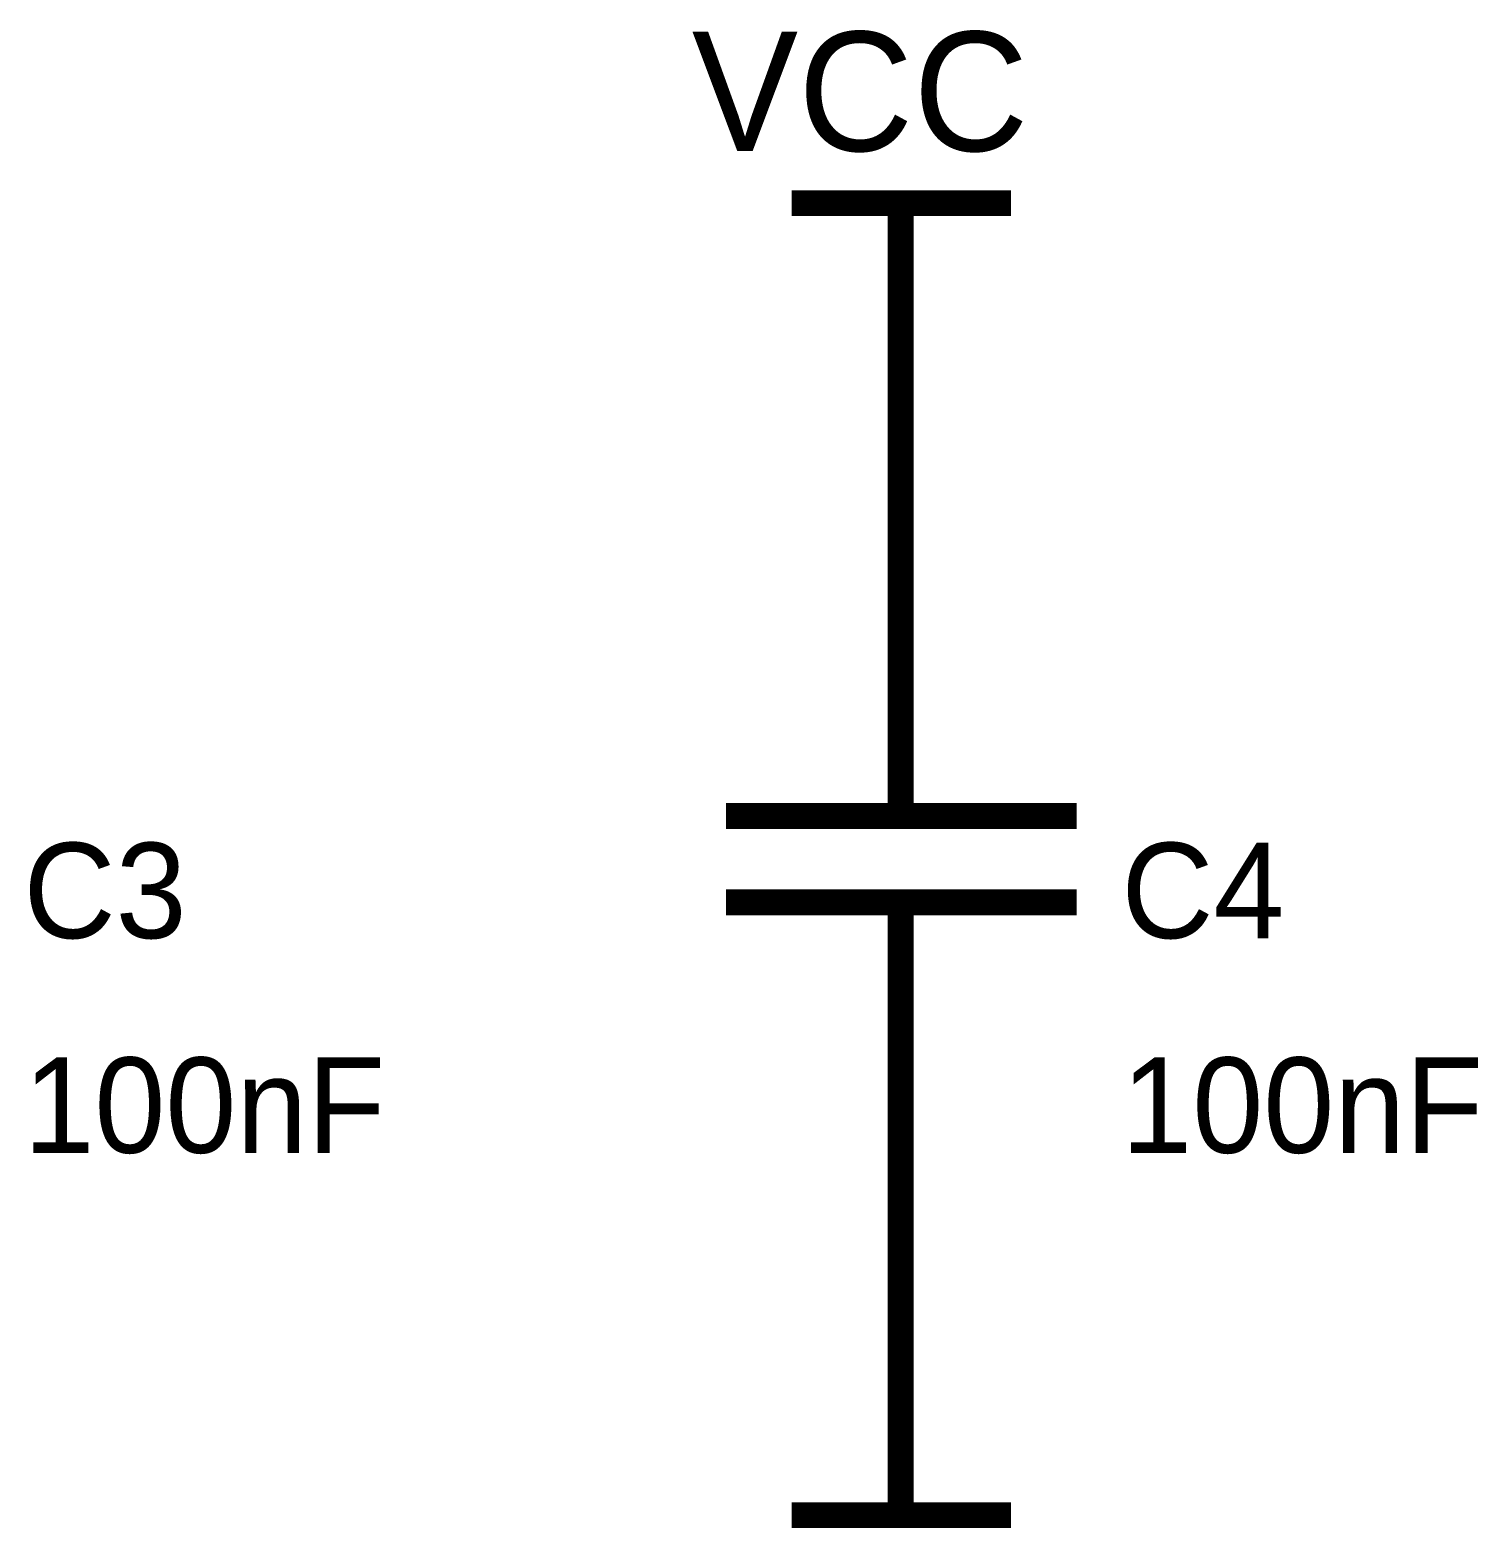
# Model space of a CAD drawing. Header units: millimetres. Extents: x 0 to 11.5, y 0 to 7.6.
# Drawn here: x 5.502 to 6.164, y 3.394 to 4.079 of the extents above; entities that cross this region are included whole.
import ezdxf

# ---------------------------------------------------------------- set-up
doc = ezdxf.new("R2010")
doc.units = ezdxf.units.MM
doc.header["$MEASUREMENT"] = 0
doc.layers.add('Sheet', color=255, linetype='Continuous')

msp = doc.modelspace()

# ---------------------------------------------------------------- linework, layer by layer
at = {"layer": 'Sheet', "const_width": 0.0118}
for points in [[(5.85024, 3.99968), (5.95049, 3.99968)], [(5.90002, 3.8995), (5.90002, 3.99968)], [(5.90002, 3.8), (5.90002, 3.8995)], [(5.90002, 3.8), (5.90002, 3.71958)], [(5.82024, 3.71958), (5.98049, 3.71958)], [(5.98049, 3.68006), (5.82024, 3.68006)], [(5.90002, 3.68006), (5.90002, 3.59964)], [(5.90002, 3.59964), (5.90002, 3.50014)], [(5.90002, 3.50014), (5.90002, 3.39996)], [(5.85024, 3.39996), (5.95049, 3.39996)]]:
    msp.add_lwpolyline(points, dxfattribs=at)

# ---------------------------------------------------------------- texts
at = {"layer": 'Sheet'}
for s, height, p in [('VCC', 0.054519, (5.80455, 4.02353)), ('C3', 0.043615, (5.49905, 3.6637)), ('C4', 0.043615, (6.00095, 3.6637)), ('100nF', 0.043615, (5.49905, 3.56557)), ('100nF', 0.043615, (6.00095, 3.56557))]:
    msp.add_text(s, height=height, dxfattribs=at).set_placement(p)

doc.saveas('drawing.dxf')
